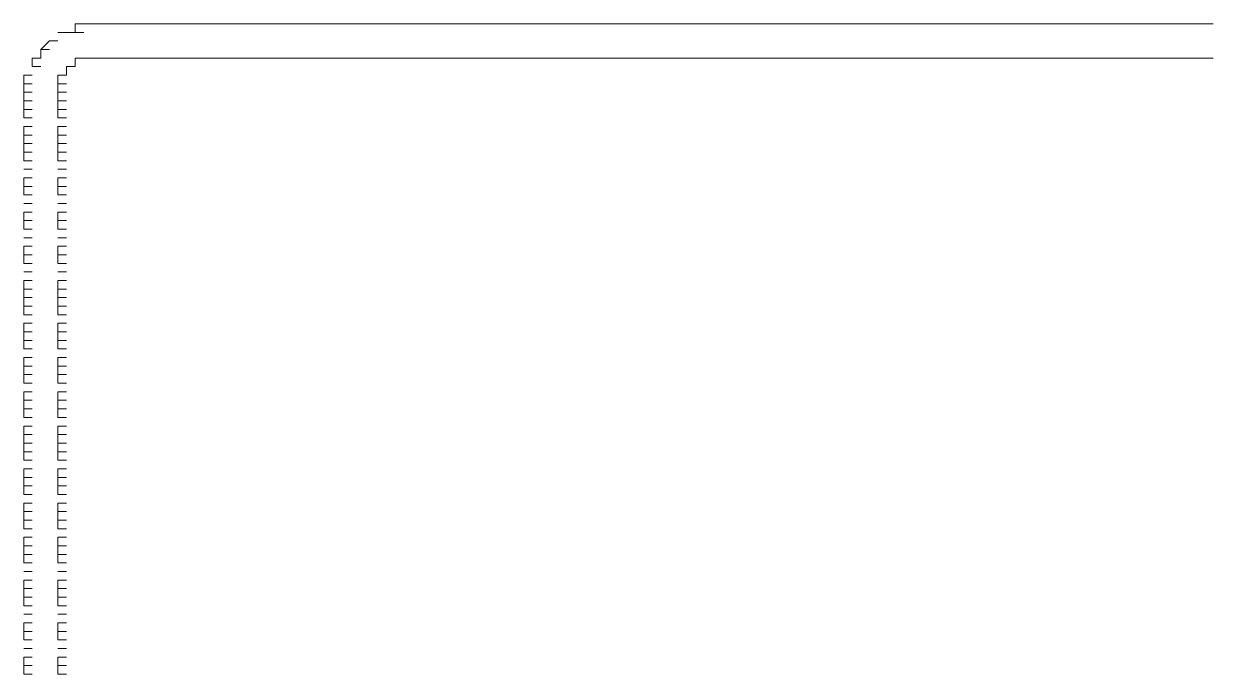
# Model space of a CAD drawing. Header units: inches. Extents: x 0.2 to 10.8, y 0.5 to 8.
# Drawn here: x 4.0217 to 4.2533, y 5.2683 to 5.395 of the extents above; entities that cross this region are included whole.
import ezdxf

# ---------------------------------------------------------------- set-up
doc = ezdxf.new("R2010")
doc.units = ezdxf.units.IN
doc.header["$MEASUREMENT"] = 0
doc.layers.add('PDF_Geometry', color=7, linetype='Continuous')

msp = doc.modelspace()

# ---------------------------------------------------------------- linework, layer by layer
at = {"layer": 'PDF_Geometry', "lineweight": 13}
for points in [[(4.02833, 5.39333), (4.03, 5.39333)], [(4.02833, 5.39333), (4.03, 5.39333)], [(4.03, 5.39333), (4.03167, 5.39333)], [(4.03, 5.39333), (4.03167, 5.39333)], [(4.03167, 5.39333), (4.03167, 5.395), (4.03333, 5.395)], [(4.03167, 5.39333), (4.03333, 5.39333)], [(4.03333, 5.395), (4.035, 5.395)], [(4.03333, 5.395), (4.035, 5.395)], [(4.035, 5.395), (4.03667, 5.395)], [(4.035, 5.395), (4.03667, 5.395)], [(4.035, 5.395), (4.03667, 5.395)], [(4.03667, 5.395), (4.03833, 5.395)], [(4.03667, 5.395), (4.03833, 5.395)], [(4.03833, 5.395), (4.04, 5.395)], [(4.03833, 5.395), (4.04, 5.395)], [(4.04, 5.395), (4.04167, 5.395)], [(4.04167, 5.395), (4.04333, 5.395)], [(4.04167, 5.395), (4.04333, 5.395)], [(4.04333, 5.395), (4.045, 5.395)], [(4.04333, 5.395), (4.045, 5.395)], [(4.045, 5.395), (4.04667, 5.395)], [(4.045, 5.395), (4.04667, 5.395)], [(4.04667, 5.395), (4.04833, 5.395)], [(4.04833, 5.395), (4.05, 5.395)], [(4.04833, 5.395), (4.05, 5.395)], [(4.05, 5.395), (4.05167, 5.395)], [(4.05, 5.395), (4.05167, 5.395)], [(4.05167, 5.395), (4.05333, 5.395)], [(4.05167, 5.395), (4.05333, 5.395)], [(4.05333, 5.395), (4.055, 5.395)], [(4.05333, 5.395), (4.055, 5.395)], [(4.055, 5.395), (4.05667, 5.395)], [(4.05667, 5.395), (4.05833, 5.395)], [(4.05667, 5.395), (4.05833, 5.395)], [(4.05833, 5.395), (4.06, 5.395)], [(4.05833, 5.395), (4.06, 5.395)], [(4.06, 5.395), (4.06167, 5.395)], [(4.06, 5.395), (4.06167, 5.395)], [(4.06167, 5.395), (4.06333, 5.395)], [(4.06333, 5.395), (4.065, 5.395)], [(4.06333, 5.395), (4.065, 5.395)], [(4.065, 5.395), (4.06667, 5.395)], [(4.065, 5.395), (4.06667, 5.395)], [(4.06667, 5.395), (4.06833, 5.395)], [(4.06667, 5.395), (4.06833, 5.395)], [(4.06833, 5.395), (4.07, 5.395)], [(4.07, 5.395), (4.07167, 5.395)], [(4.07, 5.395), (4.07167, 5.395)], [(4.07167, 5.395), (4.07333, 5.395)], [(4.07167, 5.395), (4.07333, 5.395)], [(4.07333, 5.395), (4.075, 5.395)], [(4.07333, 5.395), (4.075, 5.395)], [(4.075, 5.395), (4.07667, 5.395)], [(4.075, 5.395), (4.07667, 5.395)], [(4.07667, 5.395), (4.07833, 5.395)], [(4.07833, 5.395), (4.08, 5.395)], [(4.07833, 5.395), (4.08, 5.395)], [(4.08, 5.395), (4.08167, 5.395)], [(4.08, 5.395), (4.08167, 5.395)], [(4.08167, 5.395), (4.08333, 5.395)], [(4.08167, 5.395), (4.08333, 5.395)], [(4.08333, 5.395), (4.085, 5.395)], [(4.085, 5.395), (4.08667, 5.395)], [(4.085, 5.395), (4.08667, 5.395)], [(4.08667, 5.395), (4.08833, 5.395)], [(4.08667, 5.395), (4.08833, 5.395)], [(4.08833, 5.395), (4.09, 5.395)], [(4.08833, 5.395), (4.09, 5.395)], [(4.09, 5.395), (4.09167, 5.395)], [(4.09167, 5.395), (4.09333, 5.395)], [(4.09167, 5.395), (4.09333, 5.395)], [(4.09333, 5.395), (4.095, 5.395)], [(4.09333, 5.395), (4.095, 5.395)], [(4.095, 5.395), (4.09667, 5.395)], [(4.095, 5.395), (4.09667, 5.395)], [(4.09667, 5.395), (4.09833, 5.395)], [(4.09833, 5.395), (4.1, 5.395)], [(4.09833, 5.395), (4.1, 5.395)], [(4.1, 5.395), (4.10167, 5.395)], [(4.1, 5.395), (4.10167, 5.395)], [(4.10167, 5.395), (4.10333, 5.395)], [(4.10167, 5.395), (4.10333, 5.395)], [(4.10333, 5.395), (4.105, 5.395)], [(4.10333, 5.395), (4.105, 5.395)], [(4.105, 5.395), (4.10667, 5.395)], [(4.10667, 5.395), (4.10833, 5.395)], [(4.10667, 5.395), (4.10833, 5.395)], [(4.10833, 5.395), (4.11, 5.395)], [(4.10833, 5.395), (4.11, 5.395)], [(4.11, 5.395), (4.11167, 5.395)], [(4.11, 5.395), (4.11167, 5.395)], [(4.11167, 5.395), (4.11333, 5.395)], [(4.11333, 5.395), (4.115, 5.395)], [(4.11333, 5.395), (4.115, 5.395)], [(4.115, 5.395), (4.11667, 5.395)], [(4.115, 5.395), (4.11667, 5.395)], [(4.11667, 5.395), (4.11833, 5.395)], [(4.11667, 5.395), (4.11833, 5.395)], [(4.11833, 5.395), (4.12, 5.395)], [(4.12, 5.395), (4.12167, 5.395)], [(4.12, 5.395), (4.12167, 5.395)], [(4.12167, 5.395), (4.12333, 5.395)], [(4.12167, 5.395), (4.12333, 5.395)], [(4.12333, 5.395), (4.125, 5.395)], [(4.12333, 5.395), (4.125, 5.395)], [(4.125, 5.395), (4.12667, 5.395)], [(4.12667, 5.395), (4.12833, 5.395)], [(4.12667, 5.395), (4.12833, 5.395)], [(4.12833, 5.395), (4.13, 5.395)], [(4.12833, 5.395), (4.13, 5.395)], [(4.13, 5.395), (4.13167, 5.395)], [(4.13, 5.395), (4.13167, 5.395)], [(4.13167, 5.395), (4.13333, 5.395)], [(4.13167, 5.395), (4.13333, 5.395)], [(4.13333, 5.395), (4.135, 5.395)], [(4.13333, 5.395), (4.135, 5.395)], [(4.135, 5.395), (4.13667, 5.395)], [(4.13667, 5.395), (4.13833, 5.395)], [(4.13667, 5.395), (4.13833, 5.395)], [(4.13833, 5.395), (4.14, 5.395)], [(4.13833, 5.395), (4.14, 5.395)], [(4.14, 5.395), (4.14167, 5.395)], [(4.14, 5.395), (4.14167, 5.395)], [(4.14167, 5.395), (4.14333, 5.395)], [(4.14333, 5.395), (4.145, 5.395)], [(4.14333, 5.395), (4.145, 5.395)], [(4.145, 5.395), (4.14667, 5.395)], [(4.145, 5.395), (4.14667, 5.395)], [(4.14667, 5.395), (4.14833, 5.395)], [(4.14667, 5.395), (4.14833, 5.395)], [(4.14833, 5.395), (4.15, 5.395)], [(4.15, 5.395), (4.15167, 5.395)], [(4.15, 5.395), (4.15167, 5.395)], [(4.15167, 5.395), (4.15333, 5.395)], [(4.15167, 5.395), (4.15333, 5.395)], [(4.15333, 5.395), (4.155, 5.395)], [(4.15333, 5.395), (4.155, 5.395)], [(4.155, 5.395), (4.15667, 5.395)], [(4.15667, 5.395), (4.15833, 5.395)], [(4.15667, 5.395), (4.15833, 5.395)], [(4.15833, 5.395), (4.16, 5.395)], [(4.15833, 5.395), (4.16, 5.395)], [(4.16, 5.395), (4.16167, 5.395)], [(4.16, 5.395), (4.16167, 5.395)], [(4.16167, 5.395), (4.16333, 5.395)], [(4.16167, 5.395), (4.16333, 5.395)], [(4.16333, 5.395), (4.165, 5.395)], [(4.165, 5.395), (4.16667, 5.395)], [(4.165, 5.395), (4.16667, 5.395)], [(4.16667, 5.395), (4.16833, 5.395)], [(4.16667, 5.395), (4.16833, 5.395)], [(4.16833, 5.395), (4.17, 5.395)], [(4.16833, 5.395), (4.17, 5.395)], [(4.17, 5.395), (4.17167, 5.395)], [(4.17167, 5.395), (4.17333, 5.395)], [(4.17167, 5.395), (4.17333, 5.395)], [(4.17333, 5.395), (4.175, 5.395)], [(4.17333, 5.395), (4.175, 5.395)], [(4.175, 5.395), (4.17667, 5.395)], [(4.175, 5.395), (4.17667, 5.395)], [(4.17667, 5.395), (4.17833, 5.395)], [(4.17833, 5.395), (4.18, 5.395)], [(4.17833, 5.395), (4.18, 5.395)], [(4.18, 5.395), (4.18167, 5.395)], [(4.18, 5.395), (4.18167, 5.395)], [(4.18167, 5.395), (4.18333, 5.395)], [(4.18167, 5.395), (4.18333, 5.395)], [(4.18333, 5.395), (4.185, 5.395)], [(4.185, 5.395), (4.18667, 5.395)], [(4.185, 5.395), (4.18667, 5.395)], [(4.18667, 5.395), (4.18833, 5.395)], [(4.18667, 5.395), (4.18833, 5.395)], [(4.18833, 5.395), (4.19, 5.395)], [(4.18833, 5.395), (4.19, 5.395)], [(4.19, 5.395), (4.19167, 5.395)], [(4.19, 5.395), (4.19167, 5.395)], [(4.19167, 5.395), (4.19333, 5.395)], [(4.19333, 5.395), (4.195, 5.395)], [(4.19333, 5.395), (4.195, 5.395)], [(4.195, 5.395), (4.19667, 5.395)], [(4.195, 5.395), (4.19667, 5.395)], [(4.19667, 5.395), (4.19833, 5.395)], [(4.19667, 5.395), (4.19833, 5.395)], [(4.19833, 5.395), (4.2, 5.395)], [(4.2, 5.395), (4.20167, 5.395)], [(4.2, 5.395), (4.20167, 5.395)], [(4.20167, 5.395), (4.20333, 5.395)], [(4.20167, 5.395), (4.20333, 5.395)], [(4.20333, 5.395), (4.205, 5.395)], [(4.20333, 5.395), (4.205, 5.395)], [(4.205, 5.395), (4.20667, 5.395)], [(4.20667, 5.395), (4.20833, 5.395)], [(4.20667, 5.395), (4.20833, 5.395)], [(4.20833, 5.395), (4.21, 5.395)], [(4.20833, 5.395), (4.21, 5.395)], [(4.21, 5.395), (4.21167, 5.395)], [(4.21, 5.395), (4.21167, 5.395)], [(4.21167, 5.395), (4.21333, 5.395)], [(4.21167, 5.395), (4.21333, 5.395)], [(4.21333, 5.395), (4.215, 5.395)], [(4.215, 5.395), (4.21667, 5.395)], [(4.215, 5.395), (4.21667, 5.395)], [(4.21667, 5.395), (4.21833, 5.395)], [(4.21667, 5.395), (4.21833, 5.395)], [(4.21833, 5.395), (4.22, 5.395)], [(4.21833, 5.395), (4.22, 5.395)], [(4.22, 5.395), (4.22167, 5.395)], [(4.22167, 5.395), (4.22333, 5.395)], [(4.22167, 5.395), (4.22333, 5.395)], [(4.22333, 5.395), (4.225, 5.395)], [(4.22333, 5.395), (4.225, 5.395)], [(4.225, 5.395), (4.22667, 5.395)], [(4.225, 5.395), (4.22667, 5.395)], [(4.22667, 5.395), (4.22833, 5.395)], [(4.22833, 5.395), (4.23, 5.395)], [(4.22833, 5.395), (4.23, 5.395)], [(4.23, 5.395), (4.23167, 5.395)], [(4.23, 5.395), (4.23167, 5.395)], [(4.23167, 5.395), (4.23333, 5.395)], [(4.23167, 5.395), (4.23333, 5.395)], [(4.23333, 5.395), (4.235, 5.395)], [(4.235, 5.395), (4.23667, 5.395)], [(4.235, 5.395), (4.23667, 5.395)], [(4.23667, 5.395), (4.23833, 5.395)], [(4.23667, 5.395), (4.23833, 5.395)], [(4.23833, 5.395), (4.24, 5.395)], [(4.23833, 5.395), (4.24, 5.395)], [(4.24, 5.395), (4.24167, 5.395)], [(4.24, 5.395), (4.24167, 5.395)], [(4.24167, 5.395), (4.24333, 5.395)], [(4.24167, 5.395), (4.24333, 5.395)], [(4.24333, 5.395), (4.245, 5.395)], [(4.245, 5.395), (4.24667, 5.395)], [(4.245, 5.395), (4.24667, 5.395)], [(4.24667, 5.395), (4.24833, 5.395)], [(4.24667, 5.395), (4.24833, 5.395)], [(4.24833, 5.395), (4.25, 5.395)], [(4.24833, 5.395), (4.25, 5.395)], [(4.25, 5.395), (4.25167, 5.395)], [(4.25167, 5.395), (4.25333, 5.395)], [(4.25167, 5.395), (4.25333, 5.395)], [(4.025, 5.39), (4.02667, 5.39167)], [(4.02667, 5.39167), (4.02833, 5.39167)], [(4.025, 5.38833), (4.025, 5.39)], [(4.025, 5.39), (4.02667, 5.39)], [(4.02333, 5.38667), (4.02333, 5.38833)], [(4.02333, 5.38833), (4.025, 5.38833)], [(4.02333, 5.38667), (4.025, 5.38667)], [(4.02333, 5.38667), (4.025, 5.38667)], [(4.03, 5.385), (4.03, 5.38667)], [(4.03, 5.38667), (4.03167, 5.38667)], [(4.03, 5.38667), (4.03167, 5.38667)], [(4.03167, 5.38667), (4.03167, 5.38833)], [(4.03167, 5.38833), (4.03333, 5.38833)], [(4.03333, 5.38833), (4.035, 5.38833)], [(4.03333, 5.38833), (4.035, 5.38833)], [(4.035, 5.38833), (4.03667, 5.38833)], [(4.035, 5.38833), (4.03667, 5.38833)], [(4.035, 5.38833), (4.03667, 5.38833)], [(4.03667, 5.38833), (4.03833, 5.38833)], [(4.03667, 5.38833), (4.03833, 5.38833)], [(4.03833, 5.38833), (4.04, 5.38833)], [(4.03833, 5.38833), (4.04, 5.38833)], [(4.04, 5.38833), (4.04167, 5.38833)], [(4.04167, 5.38833), (4.04333, 5.38833)], [(4.04167, 5.38833), (4.04333, 5.38833)], [(4.04333, 5.38833), (4.045, 5.38833)], [(4.04333, 5.38833), (4.045, 5.38833)], [(4.045, 5.38833), (4.04667, 5.38833)], [(4.045, 5.38833), (4.04667, 5.38833)], [(4.04667, 5.38833), (4.04833, 5.38833)], [(4.04833, 5.38833), (4.05, 5.38833)], [(4.04833, 5.38833), (4.05, 5.38833)], [(4.05, 5.38833), (4.05167, 5.38833)], [(4.05, 5.38833), (4.05167, 5.38833)], [(4.05167, 5.38833), (4.05333, 5.38833)], [(4.05167, 5.38833), (4.05333, 5.38833)], [(4.05333, 5.38833), (4.055, 5.38833)], [(4.05333, 5.38833), (4.055, 5.38833)], [(4.055, 5.38833), (4.05667, 5.38833)], [(4.05667, 5.38833), (4.05833, 5.38833)], [(4.05667, 5.38833), (4.05833, 5.38833)], [(4.05833, 5.38833), (4.06, 5.38833)], [(4.05833, 5.38833), (4.06, 5.38833)], [(4.06, 5.38833), (4.06167, 5.38833)], [(4.06, 5.38833), (4.06167, 5.38833)], [(4.06167, 5.38833), (4.06333, 5.38833)], [(4.06333, 5.38833), (4.065, 5.38833)], [(4.06333, 5.38833), (4.065, 5.38833)], [(4.065, 5.38833), (4.06667, 5.38833)], [(4.065, 5.38833), (4.06667, 5.38833)], [(4.06667, 5.38833), (4.06833, 5.38833)], [(4.06667, 5.38833), (4.06833, 5.38833)], [(4.06833, 5.38833), (4.07, 5.38833)], [(4.07, 5.38833), (4.07167, 5.38833)], [(4.07, 5.38833), (4.07167, 5.38833)], [(4.07167, 5.38833), (4.07333, 5.38833)], [(4.07167, 5.38833), (4.07333, 5.38833)], [(4.07333, 5.38833), (4.075, 5.38833)], [(4.07333, 5.38833), (4.075, 5.38833)], [(4.075, 5.38833), (4.07667, 5.38833)], [(4.075, 5.38833), (4.07667, 5.38833)], [(4.07667, 5.38833), (4.07833, 5.38833)], [(4.07833, 5.38833), (4.08, 5.38833)], [(4.07833, 5.38833), (4.08, 5.38833)], [(4.08, 5.38833), (4.08167, 5.38833)], [(4.08, 5.38833), (4.08167, 5.38833)], [(4.08167, 5.38833), (4.08333, 5.38833)], [(4.08167, 5.38833), (4.08333, 5.38833)], [(4.08333, 5.38833), (4.085, 5.38833)], [(4.085, 5.38833), (4.08667, 5.38833)], [(4.085, 5.38833), (4.08667, 5.38833)], [(4.08667, 5.38833), (4.08833, 5.38833)], [(4.08667, 5.38833), (4.08833, 5.38833)], [(4.08833, 5.38833), (4.09, 5.38833)], [(4.08833, 5.38833), (4.09, 5.38833)], [(4.09, 5.38833), (4.09167, 5.38833)], [(4.09167, 5.38833), (4.09333, 5.38833)], [(4.09167, 5.38833), (4.09333, 5.38833)], [(4.09333, 5.38833), (4.095, 5.38833)], [(4.09333, 5.38833), (4.095, 5.38833)], [(4.095, 5.38833), (4.09667, 5.38833)], [(4.095, 5.38833), (4.09667, 5.38833)], [(4.09667, 5.38833), (4.09833, 5.38833)], [(4.09833, 5.38833), (4.1, 5.38833)], [(4.09833, 5.38833), (4.1, 5.38833)], [(4.1, 5.38833), (4.10167, 5.38833)], [(4.1, 5.38833), (4.10167, 5.38833)], [(4.10167, 5.38833), (4.10333, 5.38833)], [(4.10167, 5.38833), (4.10333, 5.38833)], [(4.10333, 5.38833), (4.105, 5.38833)], [(4.10333, 5.38833), (4.105, 5.38833)], [(4.105, 5.38833), (4.10667, 5.38833)], [(4.10667, 5.38833), (4.10833, 5.38833)], [(4.10667, 5.38833), (4.10833, 5.38833)], [(4.10833, 5.38833), (4.11, 5.38833)], [(4.10833, 5.38833), (4.11, 5.38833)], [(4.11, 5.38833), (4.11167, 5.38833)], [(4.11, 5.38833), (4.11167, 5.38833)], [(4.11167, 5.38833), (4.11333, 5.38833)], [(4.11333, 5.38833), (4.115, 5.38833)], [(4.11333, 5.38833), (4.115, 5.38833)], [(4.115, 5.38833), (4.11667, 5.38833)], [(4.115, 5.38833), (4.11667, 5.38833)], [(4.11667, 5.38833), (4.11833, 5.38833)], [(4.11667, 5.38833), (4.11833, 5.38833)], [(4.11833, 5.38833), (4.12, 5.38833)], [(4.12, 5.38833), (4.12167, 5.38833)], [(4.12, 5.38833), (4.12167, 5.38833)], [(4.12167, 5.38833), (4.12333, 5.38833)], [(4.12167, 5.38833), (4.12333, 5.38833)], [(4.12333, 5.38833), (4.125, 5.38833)], [(4.12333, 5.38833), (4.125, 5.38833)], [(4.125, 5.38833), (4.12667, 5.38833)], [(4.12667, 5.38833), (4.12833, 5.38833)], [(4.12667, 5.38833), (4.12833, 5.38833)], [(4.12833, 5.38833), (4.13, 5.38833)], [(4.12833, 5.38833), (4.13, 5.38833)], [(4.13, 5.38833), (4.13167, 5.38833)], [(4.13, 5.38833), (4.13167, 5.38833)], [(4.13167, 5.38833), (4.13333, 5.38833)], [(4.13167, 5.38833), (4.13333, 5.38833)], [(4.13333, 5.38833), (4.135, 5.38833)], [(4.13333, 5.38833), (4.135, 5.38833)], [(4.135, 5.38833), (4.13667, 5.38833)], [(4.13667, 5.38833), (4.13833, 5.38833)], [(4.13667, 5.38833), (4.13833, 5.38833)], [(4.13833, 5.38833), (4.14, 5.38833)], [(4.13833, 5.38833), (4.14, 5.38833)], [(4.14, 5.38833), (4.14167, 5.38833)], [(4.14, 5.38833), (4.14167, 5.38833)], [(4.14167, 5.38833), (4.14333, 5.38833)], [(4.14333, 5.38833), (4.145, 5.38833)], [(4.14333, 5.38833), (4.145, 5.38833)], [(4.145, 5.38833), (4.14667, 5.38833)], [(4.145, 5.38833), (4.14667, 5.38833)], [(4.14667, 5.38833), (4.14833, 5.38833)], [(4.14667, 5.38833), (4.14833, 5.38833)], [(4.14833, 5.38833), (4.15, 5.38833)], [(4.15, 5.38833), (4.15167, 5.38833)], [(4.15, 5.38833), (4.15167, 5.38833)], [(4.15167, 5.38833), (4.15333, 5.38833)], [(4.15167, 5.38833), (4.15333, 5.38833)], [(4.15333, 5.38833), (4.155, 5.38833)], [(4.15333, 5.38833), (4.155, 5.38833)], [(4.155, 5.38833), (4.15667, 5.38833)], [(4.15667, 5.38833), (4.15833, 5.38833)], [(4.15667, 5.38833), (4.15833, 5.38833)], [(4.15833, 5.38833), (4.16, 5.38833)], [(4.15833, 5.38833), (4.16, 5.38833)], [(4.16, 5.38833), (4.16167, 5.38833)], [(4.16, 5.38833), (4.16167, 5.38833)], [(4.16167, 5.38833), (4.16333, 5.38833)], [(4.16167, 5.38833), (4.16333, 5.38833)], [(4.16333, 5.38833), (4.165, 5.38833)], [(4.165, 5.38833), (4.16667, 5.38833)], [(4.165, 5.38833), (4.16667, 5.38833)], [(4.16667, 5.38833), (4.16833, 5.38833)], [(4.16667, 5.38833), (4.16833, 5.38833)], [(4.16833, 5.38833), (4.17, 5.38833)], [(4.16833, 5.38833), (4.17, 5.38833)], [(4.17, 5.38833), (4.17167, 5.38833)], [(4.17167, 5.38833), (4.17333, 5.38833)], [(4.17167, 5.38833), (4.17333, 5.38833)], [(4.17333, 5.38833), (4.175, 5.38833)], [(4.17333, 5.38833), (4.175, 5.38833)], [(4.175, 5.38833), (4.17667, 5.38833)], [(4.175, 5.38833), (4.17667, 5.38833)], [(4.17667, 5.38833), (4.17833, 5.38833)], [(4.17833, 5.38833), (4.18, 5.38833)], [(4.17833, 5.38833), (4.18, 5.38833)], [(4.18, 5.38833), (4.18167, 5.38833)], [(4.18, 5.38833), (4.18167, 5.38833)], [(4.18167, 5.38833), (4.18333, 5.38833)], [(4.18167, 5.38833), (4.18333, 5.38833)], [(4.18333, 5.38833), (4.185, 5.38833)], [(4.185, 5.38833), (4.18667, 5.38833)], [(4.185, 5.38833), (4.18667, 5.38833)], [(4.18667, 5.38833), (4.18833, 5.38833)], [(4.18667, 5.38833), (4.18833, 5.38833)], [(4.18833, 5.38833), (4.19, 5.38833)], [(4.18833, 5.38833), (4.19, 5.38833)], [(4.19, 5.38833), (4.19167, 5.38833)], [(4.19, 5.38833), (4.19167, 5.38833)], [(4.19167, 5.38833), (4.19333, 5.38833)], [(4.19333, 5.38833), (4.195, 5.38833)], [(4.19333, 5.38833), (4.195, 5.38833)], [(4.195, 5.38833), (4.19667, 5.38833)], [(4.195, 5.38833), (4.19667, 5.38833)], [(4.19667, 5.38833), (4.19833, 5.38833)], [(4.19667, 5.38833), (4.19833, 5.38833)], [(4.19833, 5.38833), (4.2, 5.38833)], [(4.2, 5.38833), (4.20167, 5.38833)], [(4.2, 5.38833), (4.20167, 5.38833)], [(4.20167, 5.38833), (4.20333, 5.38833)], [(4.20167, 5.38833), (4.20333, 5.38833)], [(4.20333, 5.38833), (4.205, 5.38833)], [(4.20333, 5.38833), (4.205, 5.38833)], [(4.205, 5.38833), (4.20667, 5.38833)], [(4.20667, 5.38833), (4.20833, 5.38833)], [(4.20667, 5.38833), (4.20833, 5.38833)], [(4.20833, 5.38833), (4.21, 5.38833)], [(4.20833, 5.38833), (4.21, 5.38833)], [(4.21, 5.38833), (4.21167, 5.38833)], [(4.21, 5.38833), (4.21167, 5.38833)], [(4.21167, 5.38833), (4.21333, 5.38833)], [(4.21167, 5.38833), (4.21333, 5.38833)], [(4.21333, 5.38833), (4.215, 5.38833)], [(4.215, 5.38833), (4.21667, 5.38833)], [(4.215, 5.38833), (4.21667, 5.38833)], [(4.21667, 5.38833), (4.21833, 5.38833)], [(4.21667, 5.38833), (4.21833, 5.38833)], [(4.21833, 5.38833), (4.22, 5.38833)], [(4.21833, 5.38833), (4.22, 5.38833)], [(4.22, 5.38833), (4.22167, 5.38833)], [(4.22167, 5.38833), (4.22333, 5.38833)], [(4.22167, 5.38833), (4.22333, 5.38833)], [(4.22333, 5.38833), (4.225, 5.38833)], [(4.22333, 5.38833), (4.225, 5.38833)], [(4.225, 5.38833), (4.22667, 5.38833)], [(4.225, 5.38833), (4.22667, 5.38833)], [(4.22667, 5.38833), (4.22833, 5.38833)], [(4.22833, 5.38833), (4.23, 5.38833)], [(4.22833, 5.38833), (4.23, 5.38833)], [(4.23, 5.38833), (4.23167, 5.38833)], [(4.23, 5.38833), (4.23167, 5.38833)], [(4.23167, 5.38833), (4.23333, 5.38833)], [(4.23167, 5.38833), (4.23333, 5.38833)], [(4.23333, 5.38833), (4.235, 5.38833)], [(4.235, 5.38833), (4.23667, 5.38833)], [(4.235, 5.38833), (4.23667, 5.38833)], [(4.23667, 5.38833), (4.23833, 5.38833)], [(4.23667, 5.38833), (4.23833, 5.38833)], [(4.23833, 5.38833), (4.24, 5.38833)], [(4.23833, 5.38833), (4.24, 5.38833)], [(4.24, 5.38833), (4.24167, 5.38833)], [(4.24, 5.38833), (4.24167, 5.38833)], [(4.24167, 5.38833), (4.24333, 5.38833)], [(4.24167, 5.38833), (4.24333, 5.38833)], [(4.24333, 5.38833), (4.245, 5.38833)], [(4.245, 5.38833), (4.24667, 5.38833)], [(4.245, 5.38833), (4.24667, 5.38833)], [(4.24667, 5.38833), (4.24833, 5.38833)], [(4.24667, 5.38833), (4.24833, 5.38833)], [(4.24833, 5.38833), (4.25, 5.38833)], [(4.24833, 5.38833), (4.25, 5.38833)], [(4.25, 5.38833), (4.25167, 5.38833)], [(4.25167, 5.38833), (4.25333, 5.38833)], [(4.25167, 5.38833), (4.25333, 5.38833)], [(4.02167, 5.38333), (4.02167, 5.385)], [(4.02167, 5.385), (4.02333, 5.385)], [(4.02833, 5.38333), (4.02833, 5.385)], [(4.02833, 5.385), (4.03, 5.385)], [(4.02167, 5.38167), (4.02167, 5.38333)], [(4.02167, 5.38333), (4.02333, 5.38333)], [(4.02167, 5.38), (4.02167, 5.38167)], [(4.02167, 5.38167), (4.02333, 5.38167)], [(4.02167, 5.38167), (4.02333, 5.38167)], [(4.02833, 5.38167), (4.02833, 5.38333)], [(4.02833, 5.38333), (4.03, 5.38333)], [(4.02833, 5.38), (4.02833, 5.38167)], [(4.02833, 5.38167), (4.03, 5.38167)], [(4.02833, 5.38167), (4.03, 5.38167)], [(4.02167, 5.37833), (4.02167, 5.38)], [(4.02167, 5.38), (4.02333, 5.38)], [(4.02833, 5.37833), (4.02833, 5.38)], [(4.02833, 5.38), (4.03, 5.38)], [(4.02167, 5.37667), (4.02167, 5.37833)], [(4.02167, 5.37833), (4.02333, 5.37833)], [(4.02833, 5.37667), (4.02833, 5.37833)], [(4.02833, 5.37833), (4.03, 5.37833)], [(4.02167, 5.37667), (4.02333, 5.37667)], [(4.02167, 5.37333), (4.02167, 5.375)], [(4.02167, 5.375), (4.02333, 5.375)], [(4.02833, 5.37667), (4.03, 5.37667)], [(4.02833, 5.37333), (4.02833, 5.375)], [(4.02833, 5.375), (4.03, 5.375)], [(4.02167, 5.37167), (4.02167, 5.37333)], [(4.02167, 5.37333), (4.02333, 5.37333)], [(4.02833, 5.37167), (4.02833, 5.37333)], [(4.02833, 5.37333), (4.03, 5.37333)], [(4.02167, 5.37), (4.02167, 5.37167)], [(4.02167, 5.37167), (4.02333, 5.37167)], [(4.02833, 5.37), (4.02833, 5.37167)], [(4.02833, 5.37167), (4.03, 5.37167)], [(4.02167, 5.36833), (4.02167, 5.37)], [(4.02167, 5.37), (4.02333, 5.37)], [(4.02167, 5.36833), (4.02333, 5.36833)], [(4.02833, 5.36833), (4.02833, 5.37)], [(4.02833, 5.37), (4.03, 5.37)], [(4.02833, 5.36833), (4.03, 5.36833)], [(4.02167, 5.36667), (4.02333, 5.36667)], [(4.02167, 5.36667), (4.02333, 5.36667)], [(4.02833, 5.36667), (4.03, 5.36667)], [(4.02833, 5.36667), (4.03, 5.36667)], [(4.02167, 5.36333), (4.02167, 5.365)], [(4.02167, 5.365), (4.02333, 5.365)], [(4.02167, 5.36167), (4.02167, 5.36333)], [(4.02167, 5.36333), (4.02333, 5.36333)], [(4.02833, 5.36333), (4.02833, 5.365)], [(4.02833, 5.365), (4.03, 5.365)], [(4.02833, 5.36167), (4.02833, 5.36333)], [(4.02833, 5.36333), (4.03, 5.36333)], [(4.02167, 5.36167), (4.02333, 5.36167)], [(4.02833, 5.36167), (4.03, 5.36167)], [(4.02167, 5.36), (4.02333, 5.36)], [(4.02167, 5.36), (4.02333, 5.36)], [(4.02833, 5.36), (4.03, 5.36)], [(4.02833, 5.36), (4.03, 5.36)], [(4.02167, 5.35667), (4.02167, 5.35833)], [(4.02167, 5.35833), (4.02333, 5.35833)], [(4.02167, 5.355), (4.02167, 5.35667)], [(4.02167, 5.35667), (4.02333, 5.35667)], [(4.02833, 5.35667), (4.02833, 5.35833)], [(4.02833, 5.35833), (4.03, 5.35833)], [(4.02833, 5.355), (4.02833, 5.35667)], [(4.02833, 5.35667), (4.03, 5.35667)], [(4.02167, 5.355), (4.02333, 5.355)], [(4.02833, 5.355), (4.03, 5.355)], [(4.02167, 5.35333), (4.02333, 5.35333)], [(4.02167, 5.35333), (4.02333, 5.35333)], [(4.02167, 5.35), (4.02167, 5.35167)], [(4.02167, 5.35167), (4.02333, 5.35167)], [(4.02833, 5.35333), (4.03, 5.35333)], [(4.02833, 5.35333), (4.03, 5.35333)], [(4.02833, 5.35), (4.02833, 5.35167)], [(4.02833, 5.35167), (4.03, 5.35167)], [(4.02167, 5.34833), (4.02167, 5.35)], [(4.02167, 5.35), (4.02333, 5.35)], [(4.02833, 5.34833), (4.02833, 5.35)], [(4.02833, 5.35), (4.03, 5.35)], [(4.02167, 5.34833), (4.02333, 5.34833)], [(4.02833, 5.34833), (4.03, 5.34833)], [(4.02167, 5.34667), (4.02333, 5.34667)], [(4.02167, 5.34667), (4.02333, 5.34667)], [(4.02167, 5.34333), (4.02167, 5.345)], [(4.02167, 5.345), (4.02333, 5.345)], [(4.02833, 5.34667), (4.03, 5.34667)], [(4.02833, 5.34667), (4.03, 5.34667)], [(4.02833, 5.34333), (4.02833, 5.345)], [(4.02833, 5.345), (4.03, 5.345)], [(4.02167, 5.34167), (4.02167, 5.34333)], [(4.02167, 5.34333), (4.02333, 5.34333)], [(4.02833, 5.34167), (4.02833, 5.34333)], [(4.02833, 5.34333), (4.03, 5.34333)], [(4.02167, 5.34), (4.02167, 5.34167)], [(4.02167, 5.34167), (4.02333, 5.34167)], [(4.02167, 5.33833), (4.02167, 5.34)], [(4.02167, 5.34), (4.02333, 5.34)], [(4.02833, 5.34), (4.02833, 5.34167)], [(4.02833, 5.34167), (4.03, 5.34167)], [(4.02833, 5.33833), (4.02833, 5.34)], [(4.02833, 5.34), (4.03, 5.34)], [(4.02167, 5.33833), (4.02333, 5.33833)], [(4.02833, 5.33833), (4.03, 5.33833)], [(4.02167, 5.335), (4.02167, 5.33667)], [(4.02167, 5.33667), (4.02333, 5.33667)], [(4.02833, 5.335), (4.02833, 5.33667)], [(4.02833, 5.33667), (4.03, 5.33667)], [(4.02167, 5.33333), (4.02167, 5.335)], [(4.02167, 5.335), (4.02333, 5.335)], [(4.02167, 5.33167), (4.02167, 5.33333)], [(4.02167, 5.33333), (4.02333, 5.33333)], [(4.02833, 5.33333), (4.02833, 5.335)], [(4.02833, 5.335), (4.03, 5.335)], [(4.02833, 5.33167), (4.02833, 5.33333)], [(4.02833, 5.33333), (4.03, 5.33333)], [(4.02167, 5.33167), (4.02333, 5.33167)], [(4.02833, 5.33167), (4.03, 5.33167)], [(4.02167, 5.32833), (4.02167, 5.33)], [(4.02167, 5.33), (4.02333, 5.33)], [(4.02167, 5.32667), (4.02167, 5.32833)], [(4.02167, 5.32833), (4.02333, 5.32833)], [(4.02833, 5.32833), (4.02833, 5.33)], [(4.02833, 5.33), (4.03, 5.33)], [(4.02833, 5.32667), (4.02833, 5.32833)], [(4.02833, 5.32833), (4.03, 5.32833)], [(4.02167, 5.325), (4.02167, 5.32667)], [(4.02167, 5.32667), (4.02333, 5.32667)], [(4.02833, 5.325), (4.02833, 5.32667)], [(4.02833, 5.32667), (4.03, 5.32667)], [(4.02167, 5.325), (4.02333, 5.325)], [(4.02833, 5.325), (4.03, 5.325)], [(4.02167, 5.32167), (4.02167, 5.32333)], [(4.02167, 5.32333), (4.02333, 5.32333)], [(4.02167, 5.32), (4.02167, 5.32167)], [(4.02167, 5.32167), (4.02333, 5.32167)], [(4.02833, 5.32167), (4.02833, 5.32333)], [(4.02833, 5.32333), (4.03, 5.32333)], [(4.02833, 5.32), (4.02833, 5.32167)], [(4.02833, 5.32167), (4.03, 5.32167)], [(4.02167, 5.31833), (4.02167, 5.32)], [(4.02167, 5.32), (4.02333, 5.32)], [(4.02833, 5.31833), (4.02833, 5.32)], [(4.02833, 5.32), (4.03, 5.32)], [(4.02167, 5.31833), (4.02333, 5.31833)], [(4.02833, 5.31833), (4.03, 5.31833)], [(4.02167, 5.315), (4.02167, 5.31667)], [(4.02167, 5.31667), (4.02333, 5.31667)], [(4.02167, 5.31333), (4.02167, 5.315)], [(4.02167, 5.315), (4.02333, 5.315)], [(4.02833, 5.315), (4.02833, 5.31667)], [(4.02833, 5.31667), (4.03, 5.31667)], [(4.02833, 5.31333), (4.02833, 5.315)], [(4.02833, 5.315), (4.03, 5.315)], [(4.02167, 5.31167), (4.02167, 5.31333)], [(4.02167, 5.31333), (4.02333, 5.31333)], [(4.02833, 5.31167), (4.02833, 5.31333)], [(4.02833, 5.31333), (4.03, 5.31333)], [(4.02167, 5.31), (4.02167, 5.31167)], [(4.02167, 5.31167), (4.02333, 5.31167)], [(4.02167, 5.31), (4.02333, 5.31)], [(4.02833, 5.31), (4.02833, 5.31167)], [(4.02833, 5.31167), (4.03, 5.31167)], [(4.02833, 5.31), (4.03, 5.31)], [(4.02167, 5.30667), (4.02167, 5.30833)], [(4.02167, 5.30833), (4.02333, 5.30833)], [(4.02833, 5.30667), (4.02833, 5.30833)], [(4.02833, 5.30833), (4.03, 5.30833)], [(4.02167, 5.305), (4.02167, 5.30667)], [(4.02167, 5.30667), (4.02333, 5.30667)], [(4.02833, 5.305), (4.02833, 5.30667)], [(4.02833, 5.30667), (4.03, 5.30667)], [(4.02167, 5.30333), (4.02167, 5.305)], [(4.02167, 5.305), (4.02333, 5.305)], [(4.02167, 5.30333), (4.02333, 5.30333)], [(4.02833, 5.30333), (4.02833, 5.305)], [(4.02833, 5.305), (4.03, 5.305)], [(4.02833, 5.30333), (4.03, 5.30333)], [(4.02167, 5.3), (4.02167, 5.30167)], [(4.02167, 5.30167), (4.02333, 5.30167)], [(4.02833, 5.3), (4.02833, 5.30167)], [(4.02833, 5.30167), (4.03, 5.30167)], [(4.02167, 5.29833), (4.02167, 5.3)], [(4.02167, 5.3), (4.02333, 5.3)], [(4.02167, 5.29667), (4.02167, 5.29833)], [(4.02167, 5.29833), (4.02333, 5.29833)], [(4.02833, 5.29833), (4.02833, 5.3)], [(4.02833, 5.3), (4.03, 5.3)], [(4.02833, 5.29667), (4.02833, 5.29833)], [(4.02833, 5.29833), (4.03, 5.29833)], [(4.02167, 5.29667), (4.02333, 5.29667)], [(4.02833, 5.29667), (4.03, 5.29667)], [(4.02167, 5.29333), (4.02167, 5.295)], [(4.02167, 5.295), (4.02333, 5.295)], [(4.02833, 5.29333), (4.02833, 5.295)], [(4.02833, 5.295), (4.03, 5.295)], [(4.02167, 5.29167), (4.02167, 5.29333)], [(4.02167, 5.29333), (4.02333, 5.29333)], [(4.02167, 5.29), (4.02167, 5.29167)], [(4.02167, 5.29167), (4.02333, 5.29167)], [(4.02833, 5.29167), (4.02833, 5.29333)], [(4.02833, 5.29333), (4.03, 5.29333)], [(4.02833, 5.29), (4.02833, 5.29167)], [(4.02833, 5.29167), (4.03, 5.29167)], [(4.02167, 5.29), (4.02333, 5.29)], [(4.02833, 5.29), (4.03, 5.29)], [(4.02167, 5.28833), (4.02333, 5.28833)], [(4.02167, 5.28833), (4.02333, 5.28833)], [(4.02167, 5.285), (4.02167, 5.28667)], [(4.02167, 5.28667), (4.02333, 5.28667)], [(4.02833, 5.28833), (4.03, 5.28833)], [(4.02833, 5.28833), (4.03, 5.28833)], [(4.02833, 5.285), (4.02833, 5.28667)], [(4.02833, 5.28667), (4.03, 5.28667)], [(4.02167, 5.28333), (4.02167, 5.285)], [(4.02167, 5.285), (4.02333, 5.285)], [(4.02833, 5.28333), (4.02833, 5.285)], [(4.02833, 5.285), (4.03, 5.285)], [(4.02167, 5.28167), (4.02167, 5.28333)], [(4.02167, 5.28333), (4.02333, 5.28333)], [(4.02833, 5.28167), (4.02833, 5.28333)], [(4.02833, 5.28333), (4.03, 5.28333)], [(4.02167, 5.28167), (4.02333, 5.28167)], [(4.02167, 5.28), (4.02333, 5.28)], [(4.02167, 5.28), (4.02333, 5.28)], [(4.02833, 5.28167), (4.03, 5.28167)], [(4.02833, 5.28), (4.03, 5.28)], [(4.02833, 5.28), (4.03, 5.28)], [(4.02167, 5.27667), (4.02167, 5.27833)], [(4.02167, 5.27833), (4.02333, 5.27833)], [(4.02833, 5.27667), (4.02833, 5.27833)], [(4.02833, 5.27833), (4.03, 5.27833)], [(4.02167, 5.275), (4.02167, 5.27667)], [(4.02167, 5.27667), (4.02333, 5.27667)], [(4.02833, 5.275), (4.02833, 5.27667)], [(4.02833, 5.27667), (4.03, 5.27667)], [(4.02167, 5.275), (4.02333, 5.275)], [(4.02167, 5.27333), (4.02333, 5.27333)], [(4.02167, 5.27333), (4.02333, 5.27333)], [(4.02833, 5.275), (4.03, 5.275)], [(4.02833, 5.27333), (4.03, 5.27333)], [(4.02833, 5.27333), (4.03, 5.27333)], [(4.02167, 5.27), (4.02167, 5.27167)], [(4.02167, 5.27167), (4.02333, 5.27167)], [(4.02833, 5.27), (4.02833, 5.27167)], [(4.02833, 5.27167), (4.03, 5.27167)], [(4.02167, 5.26833), (4.02167, 5.27)], [(4.02167, 5.27), (4.02333, 5.27)], [(4.02167, 5.26833), (4.02333, 5.26833)], [(4.02833, 5.26833), (4.02833, 5.27)], [(4.02833, 5.27), (4.03, 5.27)], [(4.02833, 5.26833), (4.03, 5.26833)]]:
    msp.add_lwpolyline(points, dxfattribs=at)

doc.saveas('drawing.dxf')
